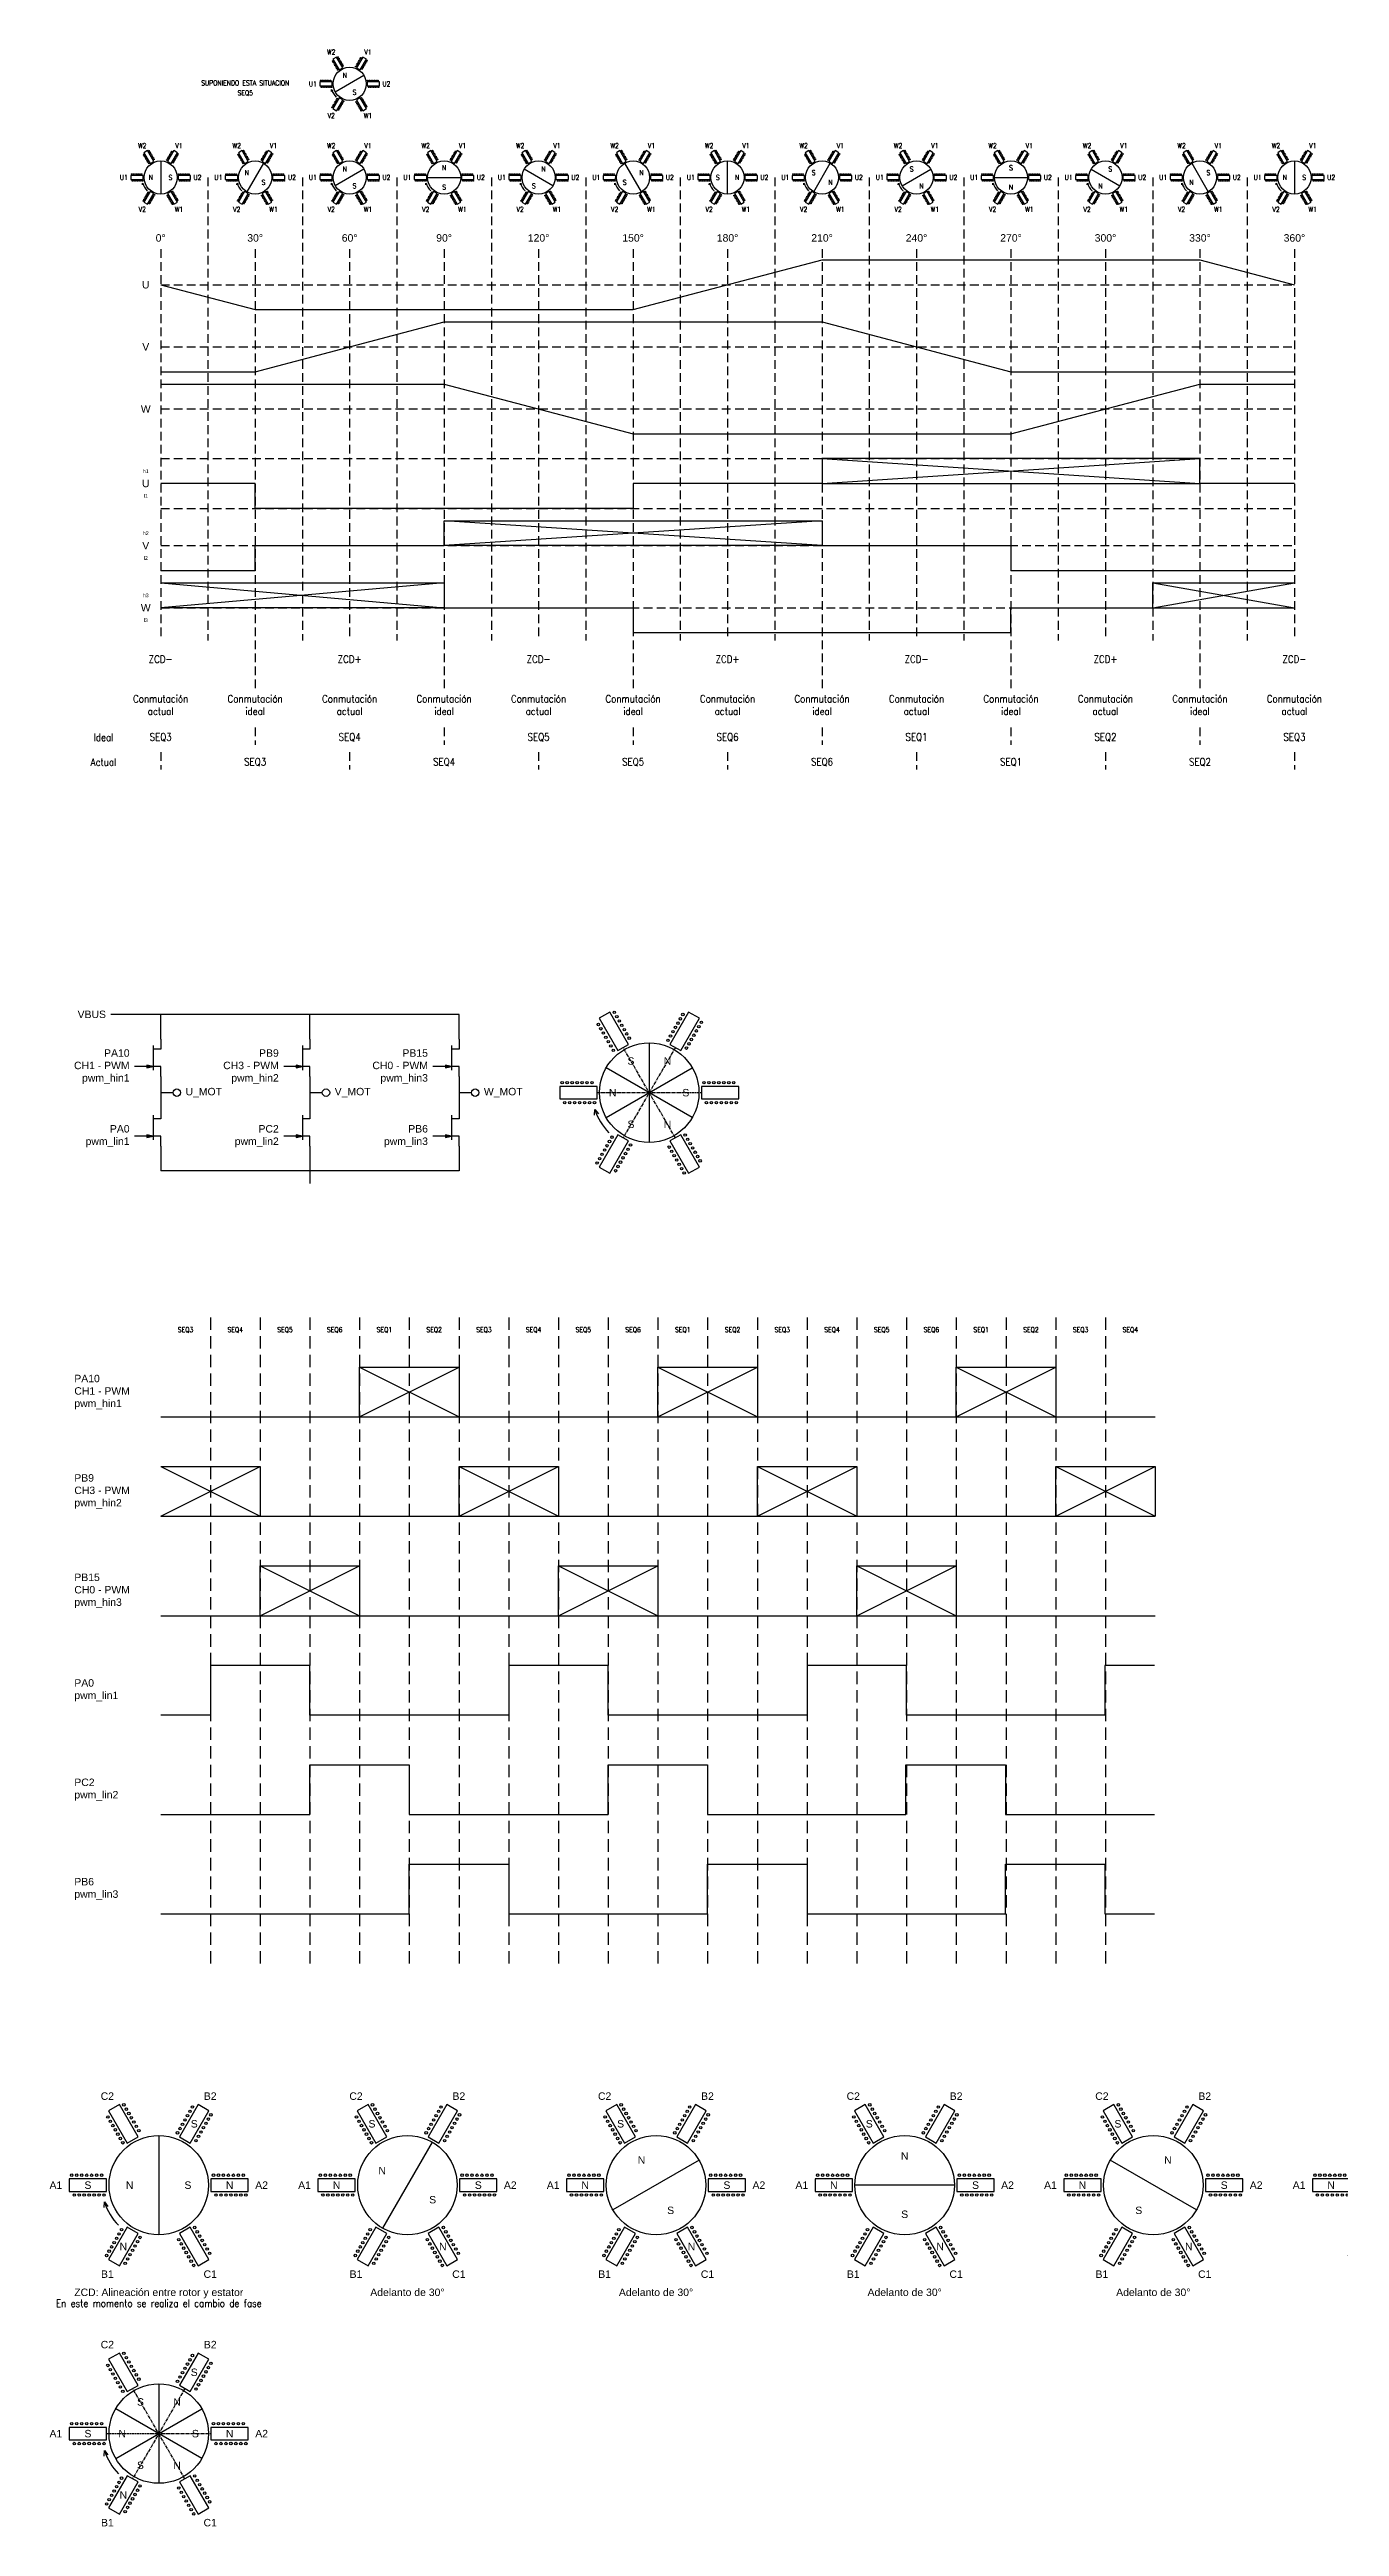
# Model space of a CAD drawing. Header units: millimetres. Extents: x -707 to 1373, y -97 to 993.
# Drawn here: x 5 to 524, y -97 to 900 of the extents above; entities that cross this region are included whole.
import ezdxf
from ezdxf.enums import TextEntityAlignment as Align

# ---------------------------------------------------------------- set-up
doc = ezdxf.new("R2010")
doc.units = ezdxf.units.MM
doc.header["$MEASUREMENT"] = 0
doc.linetypes.add('CENTER', pattern=[2, 1.25, -0.25, 0.25, -0.25])
doc.linetypes.add('DASHED', pattern=[0.75, 0.5, -0.25])
doc.styles.add('RomanS', font='romans.shx', dxfattribs={"width": 0.85})
doc.styles.get("Standard").update_dxf_attribs({"font": 'arial.ttf'})

# ---------------------------------------------------------------- blocks, each defined once
blk = doc.blocks.new('*U1')
blk.add_lwpolyline([(1.58, -7.75), (5.92, -5.25), (-1.58, 7.75), (-5.92, 5.25)], close=True)
for centre in [(-6.21, 2.76), (-5.21, 1.03), (0.21, 7.63), (1.21, 5.9), (2.21, 4.17), (3.21, 2.43), (4.21, 0.7), (-4.21, -0.7), (-3.21, -2.43), (-2.21, -4.17), (-1.21, -5.9), (-0.21, -7.63), (5.21, -1.03), (6.21, -2.76)]:
    blk.add_circle(centre, 0.5)
blk = doc.blocks.new('*U2')
at = {"color": 0, "linetype": 'ByBlock', "lineweight": -2, "transparency": 16777216}
blk.add_blockref('*U1', (5.75, 44.68), dxfattribs=at)
for p, rotation in [((34.25, 44.68), 300.0000000000001), ((-8.5, 20), 59.99999999999999), ((48.5, 20), 240), ((5.75, -4.68), 120), ((34.25, -4.68), 180)]:
    blk.add_blockref('*U1', p, dxfattribs=dict(at, rotation=rotation))
blk = doc.blocks.new('*U3')
blk.add_lwpolyline([(1.58, -7.75), (5.92, -5.25), (-1.58, 7.75), (-5.92, 5.25)], close=True)
for centre in [(-6.21, 2.76), (-5.21, 1.03), (0.21, 7.63), (1.21, 5.9), (2.21, 4.17), (3.21, 2.43), (4.21, 0.7), (-4.21, -0.7), (-3.21, -2.43), (-2.21, -4.17), (-1.21, -5.9), (-0.21, -7.63), (5.21, -1.03), (6.21, -2.76)]:
    blk.add_circle(centre, 0.5)
blk = doc.blocks.new('*U4')
at = {"color": 0, "linetype": 'ByBlock', "lineweight": -2, "transparency": 16777216}
blk.add_blockref('*U3', (5.75, 44.68), dxfattribs=at)
for p, rotation in [((34.25, 44.68), 300.0000000000001), ((-8.5, 20), 59.99999999999999), ((48.5, 20), 240), ((5.75, -4.68), 120), ((34.25, -4.68), 180)]:
    blk.add_blockref('*U3', p, dxfattribs=dict(at, rotation=rotation))
blk = doc.blocks.new('*U9')
blk.add_lwpolyline([(0, 0), (38.64, 10.35)])
blk = doc.blocks.new('*U10')
at = {"color": 0, "linetype": 'ByBlock', "lineweight": -2, "transparency": 16777216}
for p, rotation in [((34.14, 5.86), 120), ((25.18, 39.32), 240)]:
    blk.add_blockref('*U9', p, dxfattribs=dict(at, rotation=rotation))
blk.add_blockref('*U9', (0.68, 14.82), dxfattribs=at)
blk = doc.blocks.new('*U5')
blk.add_lwpolyline([(1.58, -7.75), (5.92, -5.25), (-1.58, 7.75), (-5.92, 5.25)], close=True)
for centre in [(-6.21, 2.76), (-5.21, 1.03), (0.21, 7.63), (1.21, 5.9), (2.21, 4.17), (3.21, 2.43), (4.21, 0.7), (-4.21, -0.7), (-3.21, -2.43), (-2.21, -4.17), (-1.21, -5.9), (-0.21, -7.63), (5.21, -1.03), (6.21, -2.76)]:
    blk.add_circle(centre, 0.5)
blk = doc.blocks.new('*U6')
at = {"color": 0, "linetype": 'ByBlock', "lineweight": -2, "transparency": 16777216}
blk.add_blockref('*U5', (5.75, 44.68), dxfattribs=at)
for p, rotation in [((34.25, 44.68), 300.0000000000001), ((-8.5, 20), 59.99999999999999), ((48.5, 20), 240), ((5.75, -4.68), 120), ((34.25, -4.68), 180)]:
    blk.add_blockref('*U5', p, dxfattribs=dict(at, rotation=rotation))
blk = doc.blocks.new('*U7')
at = {"color": 1, "linetype": 'CENTER'}
blk.add_lwpolyline([(21, 0), (0, 36.37)], dxfattribs=at)
blk = doc.blocks.new('*U8')
at = {"color": 0, "linetype": 'ByBlock', "lineweight": -2, "transparency": 16777216}
for p, rotation in [((70.24, 40.82), 120), ((38.74, 59.01), 240.0000000000001)]:
    blk.add_blockref('*U7', p, dxfattribs=dict(at, rotation=rotation))
blk.add_blockref('*U7', (38.74, 22.64), dxfattribs=at)
blk = doc.blocks.new('MOS')
h = blk.add_hatch(color=256)
h.dxf.hatch_style = 1
h.paths.add_polyline_path([(2.5, 0.5), (2.5, -0.5), (5, 0)])
for points in [[(8, 11), (8, 7), (5, 7)], [(5, 0), (0, 0)], [(2.5, 0.5), (2.5, -0.5), (5, 0), (2.5, 0.5)], [(5, 8.5), (5, -1.5)], [(8, -4), (8, 0), (5, 0)]]:
    blk.add_lwpolyline(points)
blk = doc.blocks.new('*U12')
blk.add_lwpolyline([(0, 0), (38.64, 10.35)])
blk = doc.blocks.new('*U13')
at = {"color": 0, "linetype": 'ByBlock', "lineweight": -2, "transparency": 16777216}
for p, rotation in [((34.14, 5.86), 120), ((25.18, 39.32), 240)]:
    blk.add_blockref('*U12', p, dxfattribs=dict(at, rotation=rotation))
blk.add_blockref('*U12', (0.68, 14.82), dxfattribs=at)
blk = doc.blocks.new('*U14')
blk.add_lwpolyline([(1.58, -7.75), (5.92, -5.25), (-1.58, 7.75), (-5.92, 5.25)], close=True)
for centre in [(-6.21, 2.76), (-5.21, 1.03), (0.21, 7.63), (1.21, 5.9), (2.21, 4.17), (3.21, 2.43), (4.21, 0.7), (-4.21, -0.7), (-3.21, -2.43), (-2.21, -4.17), (-1.21, -5.9), (-0.21, -7.63), (5.21, -1.03), (6.21, -2.76)]:
    blk.add_circle(centre, 0.5)
blk = doc.blocks.new('*U15')
at = {"color": 0, "linetype": 'ByBlock', "lineweight": -2, "transparency": 16777216}
blk.add_blockref('*U14', (5.75, 44.68), dxfattribs=at)
for p, rotation in [((34.25, 44.68), 300.0000000000001), ((-8.5, 20), 59.99999999999999), ((48.5, 20), 240), ((5.75, -4.68), 120), ((34.25, -4.68), 180)]:
    blk.add_blockref('*U14', p, dxfattribs=dict(at, rotation=rotation))
blk = doc.blocks.new('*U16')
at = {"color": 1, "linetype": 'CENTER'}
blk.add_lwpolyline([(21, 0), (0, 36.37)], dxfattribs=at)
blk = doc.blocks.new('*U17')
at = {"color": 0, "linetype": 'ByBlock', "lineweight": -2, "transparency": 16777216}
for p, rotation in [((70.24, 40.82), 120), ((38.74, 59.01), 240.0000000000001)]:
    blk.add_blockref('*U16', p, dxfattribs=dict(at, rotation=rotation))
blk.add_blockref('*U16', (38.74, 22.64), dxfattribs=at)
blk = doc.blocks.new('*U18')
blk.add_lwpolyline([(1.58, -7.75), (5.92, -5.25), (-1.58, 7.75), (-5.92, 5.25)], close=True)
for centre in [(-6.21, 2.76), (-5.21, 1.03), (0.21, 7.63), (1.21, 5.9), (2.21, 4.17), (3.21, 2.43), (4.21, 0.7), (-4.21, -0.7), (-3.21, -2.43), (-2.21, -4.17), (-1.21, -5.9), (-0.21, -7.63), (5.21, -1.03), (6.21, -2.76)]:
    blk.add_circle(centre, 0.5)
blk = doc.blocks.new('*U19')
at = {"color": 0, "linetype": 'ByBlock', "lineweight": -2, "transparency": 16777216}
blk.add_blockref('*U18', (5.75, 44.68), dxfattribs=at)
for p, rotation in [((34.25, 44.68), 300.0000000000001), ((-8.5, 20), 59.99999999999999), ((48.5, 20), 240), ((5.75, -4.68), 120), ((34.25, -4.68), 180)]:
    blk.add_blockref('*U18', p, dxfattribs=dict(at, rotation=rotation))
blk = doc.blocks.new('*U20')
blk.add_lwpolyline([(1.58, -7.75), (5.92, -5.25), (-1.58, 7.75), (-5.92, 5.25)], close=True)
for centre in [(-6.21, 2.76), (-5.21, 1.03), (0.21, 7.63), (1.21, 5.9), (2.21, 4.17), (3.21, 2.43), (4.21, 0.7), (-4.21, -0.7), (-3.21, -2.43), (-2.21, -4.17), (-1.21, -5.9), (-0.21, -7.63), (5.21, -1.03), (6.21, -2.76)]:
    blk.add_circle(centre, 0.5)
blk = doc.blocks.new('*U21')
at = {"color": 0, "linetype": 'ByBlock', "lineweight": -2, "transparency": 16777216}
blk.add_blockref('*U20', (5.75, 44.68), dxfattribs=at)
for p, rotation in [((34.25, 44.68), 300.0000000000001), ((-8.5, 20), 59.99999999999999), ((48.5, 20), 240), ((5.75, -4.68), 120), ((34.25, -4.68), 180)]:
    blk.add_blockref('*U20', p, dxfattribs=dict(at, rotation=rotation))
blk = doc.blocks.new('*U22')
blk.add_lwpolyline([(1.58, -7.75), (5.92, -5.25), (-1.58, 7.75), (-5.92, 5.25)], close=True)
for centre in [(-6.21, 2.76), (-5.21, 1.03), (0.21, 7.63), (1.21, 5.9), (2.21, 4.17), (3.21, 2.43), (4.21, 0.7), (-4.21, -0.7), (-3.21, -2.43), (-2.21, -4.17), (-1.21, -5.9), (-0.21, -7.63), (5.21, -1.03), (6.21, -2.76)]:
    blk.add_circle(centre, 0.5)
blk = doc.blocks.new('*U23')
at = {"color": 0, "linetype": 'ByBlock', "lineweight": -2, "transparency": 16777216}
blk.add_blockref('*U22', (5.75, 44.68), dxfattribs=at)
for p, rotation in [((34.25, 44.68), 300.0000000000001), ((-8.5, 20), 59.99999999999999), ((48.5, 20), 240), ((5.75, -4.68), 120), ((34.25, -4.68), 180)]:
    blk.add_blockref('*U22', p, dxfattribs=dict(at, rotation=rotation))
blk = doc.blocks.new('*U24')
blk.add_lwpolyline([(1.58, -7.75), (5.92, -5.25), (-1.58, 7.75), (-5.92, 5.25)], close=True)
for centre in [(-6.21, 2.76), (-5.21, 1.03), (0.21, 7.63), (1.21, 5.9), (2.21, 4.17), (3.21, 2.43), (4.21, 0.7), (-4.21, -0.7), (-3.21, -2.43), (-2.21, -4.17), (-1.21, -5.9), (-0.21, -7.63), (5.21, -1.03), (6.21, -2.76)]:
    blk.add_circle(centre, 0.5)
blk = doc.blocks.new('*U25')
at = {"color": 0, "linetype": 'ByBlock', "lineweight": -2, "transparency": 16777216}
blk.add_blockref('*U24', (5.75, 44.68), dxfattribs=at)
for p, rotation in [((34.25, 44.68), 300.0000000000001), ((-8.5, 20), 59.99999999999999), ((48.5, 20), 240), ((5.75, -4.68), 120), ((34.25, -4.68), 180)]:
    blk.add_blockref('*U24', p, dxfattribs=dict(at, rotation=rotation))
blk = doc.blocks.new('*U30')
at = {"color": 2}
blk.add_lwpolyline([(0.53, -2.58), (1.97, -1.75), (-0.53, 2.58), (-1.97, 1.75)], close=True, dxfattribs=at)
at = {"color": 1}
for centre in [(-2.07, 0.92), (-1.74, 0.34), (0.07, 2.54), (0.4, 1.97), (0.74, 1.39), (1.07, 0.81), (1.4, 0.23), (-1.4, -0.23), (-1.07, -0.81), (-0.74, -1.39), (-0.4, -1.97), (-0.07, -2.54), (1.74, -0.34), (2.07, -0.92)]:
    blk.add_circle(centre, 0.167, dxfattribs=at)
blk = doc.blocks.new('*U31')
at = {"color": 0, "linetype": 'ByBlock', "lineweight": -2, "transparency": 16777216}
blk.add_blockref('*U30', (1.92, 14.89), dxfattribs=at)
for p, rotation in [((11.42, 14.89), 300.0000000000001), ((-2.83, 6.67), 59.99999999999999), ((1.92, -1.56), 120), ((11.42, -1.56), 180), ((16.17, 6.67), 240)]:
    blk.add_blockref('*U30', p, dxfattribs=dict(at, rotation=rotation))
blk = doc.blocks.new('*U58')
at = {"color": 2}
blk.add_lwpolyline([(0.53, -2.58), (1.97, -1.75), (-0.53, 2.58), (-1.97, 1.75)], close=True, dxfattribs=at)
at = {"color": 1}
for centre in [(-2.07, 0.92), (-1.74, 0.34), (0.07, 2.54), (0.4, 1.97), (0.74, 1.39), (1.07, 0.81), (1.4, 0.23), (-1.4, -0.23), (-1.07, -0.81), (-0.74, -1.39), (-0.4, -1.97), (-0.07, -2.54), (1.74, -0.34), (2.07, -0.92)]:
    blk.add_circle(centre, 0.167, dxfattribs=at)
blk = doc.blocks.new('*U59')
at = {"color": 0, "linetype": 'ByBlock', "lineweight": -2, "transparency": 16777216}
blk.add_blockref('*U58', (1.92, 14.89), dxfattribs=at)
for p, rotation in [((11.42, 14.89), 300.0000000000001), ((-2.83, 6.67), 59.99999999999999), ((1.92, -1.56), 120), ((11.42, -1.56), 180), ((16.17, 6.67), 240)]:
    blk.add_blockref('*U58', p, dxfattribs=dict(at, rotation=rotation))
blk = doc.blocks.new('*U60')
at = {"color": 2}
blk.add_lwpolyline([(0.53, -2.58), (1.97, -1.75), (-0.53, 2.58), (-1.97, 1.75)], close=True, dxfattribs=at)
at = {"color": 1}
for centre in [(-2.07, 0.92), (-1.74, 0.34), (0.07, 2.54), (0.4, 1.97), (0.74, 1.39), (1.07, 0.81), (1.4, 0.23), (-1.4, -0.23), (-1.07, -0.81), (-0.74, -1.39), (-0.4, -1.97), (-0.07, -2.54), (1.74, -0.34), (2.07, -0.92)]:
    blk.add_circle(centre, 0.167, dxfattribs=at)
blk = doc.blocks.new('*U61')
at = {"color": 0, "linetype": 'ByBlock', "lineweight": -2, "transparency": 16777216}
blk.add_blockref('*U60', (1.92, 14.89), dxfattribs=at)
for p, rotation in [((11.42, 14.89), 300.0000000000001), ((-2.83, 6.67), 59.99999999999999), ((1.92, -1.56), 120), ((11.42, -1.56), 180), ((16.17, 6.67), 240)]:
    blk.add_blockref('*U60', p, dxfattribs=dict(at, rotation=rotation))
blk = doc.blocks.new('*U62')
at = {"color": 2}
blk.add_lwpolyline([(0.53, -2.58), (1.97, -1.75), (-0.53, 2.58), (-1.97, 1.75)], close=True, dxfattribs=at)
at = {"color": 1}
for centre in [(-2.07, 0.92), (-1.74, 0.34), (0.07, 2.54), (0.4, 1.97), (0.74, 1.39), (1.07, 0.81), (1.4, 0.23), (-1.4, -0.23), (-1.07, -0.81), (-0.74, -1.39), (-0.4, -1.97), (-0.07, -2.54), (1.74, -0.34), (2.07, -0.92)]:
    blk.add_circle(centre, 0.167, dxfattribs=at)
blk = doc.blocks.new('*U63')
at = {"color": 0, "linetype": 'ByBlock', "lineweight": -2, "transparency": 16777216}
blk.add_blockref('*U62', (1.92, 14.89), dxfattribs=at)
for p, rotation in [((11.42, 14.89), 300.0000000000001), ((-2.83, 6.67), 59.99999999999999), ((1.92, -1.56), 120), ((11.42, -1.56), 180), ((16.17, 6.67), 240)]:
    blk.add_blockref('*U62', p, dxfattribs=dict(at, rotation=rotation))
blk = doc.blocks.new('*U64')
at = {"color": 2}
blk.add_lwpolyline([(0.53, -2.58), (1.97, -1.75), (-0.53, 2.58), (-1.97, 1.75)], close=True, dxfattribs=at)
at = {"color": 1}
for centre in [(-2.07, 0.92), (-1.74, 0.34), (0.07, 2.54), (0.4, 1.97), (0.74, 1.39), (1.07, 0.81), (1.4, 0.23), (-1.4, -0.23), (-1.07, -0.81), (-0.74, -1.39), (-0.4, -1.97), (-0.07, -2.54), (1.74, -0.34), (2.07, -0.92)]:
    blk.add_circle(centre, 0.167, dxfattribs=at)
blk = doc.blocks.new('*U65')
at = {"color": 0, "linetype": 'ByBlock', "lineweight": -2, "transparency": 16777216}
blk.add_blockref('*U64', (1.92, 14.89), dxfattribs=at)
for p, rotation in [((11.42, 14.89), 300.0000000000001), ((-2.83, 6.67), 59.99999999999999), ((1.92, -1.56), 120), ((11.42, -1.56), 180), ((16.17, 6.67), 240)]:
    blk.add_blockref('*U64', p, dxfattribs=dict(at, rotation=rotation))
blk = doc.blocks.new('*U66')
at = {"color": 2}
blk.add_lwpolyline([(0.53, -2.58), (1.97, -1.75), (-0.53, 2.58), (-1.97, 1.75)], close=True, dxfattribs=at)
at = {"color": 1}
for centre in [(-2.07, 0.92), (-1.74, 0.34), (0.07, 2.54), (0.4, 1.97), (0.74, 1.39), (1.07, 0.81), (1.4, 0.23), (-1.4, -0.23), (-1.07, -0.81), (-0.74, -1.39), (-0.4, -1.97), (-0.07, -2.54), (1.74, -0.34), (2.07, -0.92)]:
    blk.add_circle(centre, 0.167, dxfattribs=at)
blk = doc.blocks.new('*U67')
at = {"color": 0, "linetype": 'ByBlock', "lineweight": -2, "transparency": 16777216}
blk.add_blockref('*U66', (1.92, 14.89), dxfattribs=at)
for p, rotation in [((11.42, 14.89), 300.0000000000001), ((-2.83, 6.67), 59.99999999999999), ((1.92, -1.56), 120), ((11.42, -1.56), 180), ((16.17, 6.67), 240)]:
    blk.add_blockref('*U66', p, dxfattribs=dict(at, rotation=rotation))
blk = doc.blocks.new('*U68')
at = {"color": 2}
blk.add_lwpolyline([(0.53, -2.58), (1.97, -1.75), (-0.53, 2.58), (-1.97, 1.75)], close=True, dxfattribs=at)
at = {"color": 1}
for centre in [(-2.07, 0.92), (-1.74, 0.34), (0.07, 2.54), (0.4, 1.97), (0.74, 1.39), (1.07, 0.81), (1.4, 0.23), (-1.4, -0.23), (-1.07, -0.81), (-0.74, -1.39), (-0.4, -1.97), (-0.07, -2.54), (1.74, -0.34), (2.07, -0.92)]:
    blk.add_circle(centre, 0.167, dxfattribs=at)
blk = doc.blocks.new('*U69')
at = {"color": 0, "linetype": 'ByBlock', "lineweight": -2, "transparency": 16777216}
blk.add_blockref('*U68', (1.92, 14.89), dxfattribs=at)
for p, rotation in [((11.42, 14.89), 300.0000000000001), ((-2.83, 6.67), 59.99999999999999), ((1.92, -1.56), 120), ((11.42, -1.56), 180), ((16.17, 6.67), 240)]:
    blk.add_blockref('*U68', p, dxfattribs=dict(at, rotation=rotation))
blk = doc.blocks.new('*U70')
at = {"color": 2}
blk.add_lwpolyline([(0.53, -2.58), (1.97, -1.75), (-0.53, 2.58), (-1.97, 1.75)], close=True, dxfattribs=at)
at = {"color": 1}
for centre in [(-2.07, 0.92), (-1.74, 0.34), (0.07, 2.54), (0.4, 1.97), (0.74, 1.39), (1.07, 0.81), (1.4, 0.23), (-1.4, -0.23), (-1.07, -0.81), (-0.74, -1.39), (-0.4, -1.97), (-0.07, -2.54), (1.74, -0.34), (2.07, -0.92)]:
    blk.add_circle(centre, 0.167, dxfattribs=at)
blk = doc.blocks.new('*U71')
at = {"color": 0, "linetype": 'ByBlock', "lineweight": -2, "transparency": 16777216}
blk.add_blockref('*U70', (1.92, 14.89), dxfattribs=at)
for p, rotation in [((11.42, 14.89), 300.0000000000001), ((-2.83, 6.67), 59.99999999999999), ((1.92, -1.56), 120), ((11.42, -1.56), 180), ((16.17, 6.67), 240)]:
    blk.add_blockref('*U70', p, dxfattribs=dict(at, rotation=rotation))
blk = doc.blocks.new('*U72')
at = {"color": 2}
blk.add_lwpolyline([(0.53, -2.58), (1.97, -1.75), (-0.53, 2.58), (-1.97, 1.75)], close=True, dxfattribs=at)
at = {"color": 1}
for centre in [(-2.07, 0.92), (-1.74, 0.34), (0.07, 2.54), (0.4, 1.97), (0.74, 1.39), (1.07, 0.81), (1.4, 0.23), (-1.4, -0.23), (-1.07, -0.81), (-0.74, -1.39), (-0.4, -1.97), (-0.07, -2.54), (1.74, -0.34), (2.07, -0.92)]:
    blk.add_circle(centre, 0.167, dxfattribs=at)
blk = doc.blocks.new('*U73')
at = {"color": 0, "linetype": 'ByBlock', "lineweight": -2, "transparency": 16777216}
blk.add_blockref('*U72', (1.92, 14.89), dxfattribs=at)
for p, rotation in [((11.42, 14.89), 300.0000000000001), ((-2.83, 6.67), 59.99999999999999), ((1.92, -1.56), 120), ((11.42, -1.56), 180), ((16.17, 6.67), 240)]:
    blk.add_blockref('*U72', p, dxfattribs=dict(at, rotation=rotation))
blk = doc.blocks.new('*U74')
at = {"color": 2}
blk.add_lwpolyline([(0.53, -2.58), (1.97, -1.75), (-0.53, 2.58), (-1.97, 1.75)], close=True, dxfattribs=at)
at = {"color": 1}
for centre in [(-2.07, 0.92), (-1.74, 0.34), (0.07, 2.54), (0.4, 1.97), (0.74, 1.39), (1.07, 0.81), (1.4, 0.23), (-1.4, -0.23), (-1.07, -0.81), (-0.74, -1.39), (-0.4, -1.97), (-0.07, -2.54), (1.74, -0.34), (2.07, -0.92)]:
    blk.add_circle(centre, 0.167, dxfattribs=at)
blk = doc.blocks.new('*U75')
at = {"color": 0, "linetype": 'ByBlock', "lineweight": -2, "transparency": 16777216}
blk.add_blockref('*U74', (1.92, 14.89), dxfattribs=at)
for p, rotation in [((11.42, 14.89), 300.0000000000001), ((-2.83, 6.67), 59.99999999999999), ((1.92, -1.56), 120), ((11.42, -1.56), 180), ((16.17, 6.67), 240)]:
    blk.add_blockref('*U74', p, dxfattribs=dict(at, rotation=rotation))
blk = doc.blocks.new('*U76')
at = {"color": 2}
blk.add_lwpolyline([(0.53, -2.58), (1.97, -1.75), (-0.53, 2.58), (-1.97, 1.75)], close=True, dxfattribs=at)
at = {"color": 1}
for centre in [(-2.07, 0.92), (-1.74, 0.34), (0.07, 2.54), (0.4, 1.97), (0.74, 1.39), (1.07, 0.81), (1.4, 0.23), (-1.4, -0.23), (-1.07, -0.81), (-0.74, -1.39), (-0.4, -1.97), (-0.07, -2.54), (1.74, -0.34), (2.07, -0.92)]:
    blk.add_circle(centre, 0.167, dxfattribs=at)
blk = doc.blocks.new('*U77')
at = {"color": 0, "linetype": 'ByBlock', "lineweight": -2, "transparency": 16777216}
blk.add_blockref('*U76', (1.92, 14.89), dxfattribs=at)
for p, rotation in [((11.42, 14.89), 300.0000000000001), ((-2.83, 6.67), 59.99999999999999), ((1.92, -1.56), 120), ((11.42, -1.56), 180), ((16.17, 6.67), 240)]:
    blk.add_blockref('*U76', p, dxfattribs=dict(at, rotation=rotation))
blk = doc.blocks.new('*U78')
at = {"color": 2}
blk.add_lwpolyline([(0.53, -2.58), (1.97, -1.75), (-0.53, 2.58), (-1.97, 1.75)], close=True, dxfattribs=at)
at = {"color": 1}
for centre in [(-2.07, 0.92), (-1.74, 0.34), (0.07, 2.54), (0.4, 1.97), (0.74, 1.39), (1.07, 0.81), (1.4, 0.23), (-1.4, -0.23), (-1.07, -0.81), (-0.74, -1.39), (-0.4, -1.97), (-0.07, -2.54), (1.74, -0.34), (2.07, -0.92)]:
    blk.add_circle(centre, 0.167, dxfattribs=at)
blk = doc.blocks.new('*U79')
at = {"color": 0, "linetype": 'ByBlock', "lineweight": -2, "transparency": 16777216}
blk.add_blockref('*U78', (1.92, 14.89), dxfattribs=at)
for p, rotation in [((11.42, 14.89), 300.0000000000001), ((-2.83, 6.67), 59.99999999999999), ((1.92, -1.56), 120), ((11.42, -1.56), 180), ((16.17, 6.67), 240)]:
    blk.add_blockref('*U78', p, dxfattribs=dict(at, rotation=rotation))
blk = doc.blocks.new('*U80')
at = {"color": 2}
blk.add_lwpolyline([(0.53, -2.58), (1.97, -1.75), (-0.53, 2.58), (-1.97, 1.75)], close=True, dxfattribs=at)
at = {"color": 1}
for centre in [(-2.07, 0.92), (-1.74, 0.34), (0.07, 2.54), (0.4, 1.97), (0.74, 1.39), (1.07, 0.81), (1.4, 0.23), (-1.4, -0.23), (-1.07, -0.81), (-0.74, -1.39), (-0.4, -1.97), (-0.07, -2.54), (1.74, -0.34), (2.07, -0.92)]:
    blk.add_circle(centre, 0.167, dxfattribs=at)
blk = doc.blocks.new('*U81')
at = {"color": 0, "linetype": 'ByBlock', "lineweight": -2, "transparency": 16777216}
blk.add_blockref('*U80', (1.92, 14.89), dxfattribs=at)
for p, rotation in [((11.42, 14.89), 300.0000000000001), ((-2.83, 6.67), 59.99999999999999), ((1.92, -1.56), 120), ((11.42, -1.56), 180), ((16.17, 6.67), 240)]:
    blk.add_blockref('*U80', p, dxfattribs=dict(at, rotation=rotation))
blk = doc.blocks.new('*U82')
at = {"color": 2}
blk.add_lwpolyline([(0.53, -2.58), (1.97, -1.75), (-0.53, 2.58), (-1.97, 1.75)], close=True, dxfattribs=at)
at = {"color": 1}
for centre in [(-2.07, 0.92), (-1.74, 0.34), (0.07, 2.54), (0.4, 1.97), (0.74, 1.39), (1.07, 0.81), (1.4, 0.23), (-1.4, -0.23), (-1.07, -0.81), (-0.74, -1.39), (-0.4, -1.97), (-0.07, -2.54), (1.74, -0.34), (2.07, -0.92)]:
    blk.add_circle(centre, 0.167, dxfattribs=at)
blk = doc.blocks.new('*U83')
at = {"color": 0, "linetype": 'ByBlock', "lineweight": -2, "transparency": 16777216}
blk.add_blockref('*U82', (1.92, 14.89), dxfattribs=at)
for p, rotation in [((11.42, 14.89), 300.0000000000001), ((-2.83, 6.67), 59.99999999999999), ((1.92, -1.56), 120), ((11.42, -1.56), 180), ((16.17, 6.67), 240)]:
    blk.add_blockref('*U82', p, dxfattribs=dict(at, rotation=rotation))

msp = doc.modelspace()

# ---------------------------------------------------------------- linework, layer by layer
for points in [[(131.77, 889.83), (120.23, 883.17)], [(118.66, 883.48), (118.71, 884.25), (119.19, 883.64)], [(50, 855.49), (50, 842.16)], [(91.33, 854.6), (84.67, 843.05)], [(131.77, 852.16), (120.23, 845.49)], [(157.33, 848.82), (170.67, 848.82)], [(207.77, 845.49), (196.23, 852.16)], [(243.33, 843.05), (236.67, 854.6)], [(278, 842.16), (278, 855.49)], [(312.67, 843.05), (319.33, 854.6)], [(348.23, 845.49), (359.77, 852.16)], [(385.33, 848.82), (398.67, 848.82)], [(424.23, 852.16), (435.77, 845.49)], [(464.67, 854.6), (471.33, 843.05)], [(506, 855.49), (506, 842.16)], [(42.66, 845.8), (42.71, 846.58), (43.19, 845.97)], [(80.66, 845.8), (80.71, 846.58), (81.19, 845.97)], [(118.66, 845.8), (118.71, 846.58), (119.19, 845.97)], [(156.66, 845.8), (156.71, 846.58), (157.19, 845.97)], [(194.66, 845.8), (194.71, 846.58), (195.19, 845.97)], [(232.66, 845.8), (232.71, 846.58), (233.19, 845.97)], [(270.66, 845.8), (270.71, 846.58), (271.19, 845.97)], [(308.66, 845.8), (308.71, 846.58), (309.19, 845.97)], [(346.66, 845.8), (346.71, 846.58), (347.19, 845.97)], [(384.66, 845.8), (384.71, 846.58), (385.19, 845.97)], [(422.66, 845.8), (422.71, 846.58), (423.19, 845.97)], [(460.66, 845.8), (460.71, 846.58), (461.19, 845.97)], [(498.66, 845.8), (498.71, 846.58), (499.19, 845.97)], [(170, 512), (30, 512)], [(50, 502), (50, 512)], [(110, 502), (110, 512)], [(170, 502), (170, 512)], [(42, 491), (39.5, 491)], [(102, 491), (99.5, 491)], [(162, 491), (159.5, 491)], [(50, 487), (50, 474)], [(50, 480.5), (55, 480.5)], [(110, 487), (110, 474)], [(110, 480.5), (115, 480.5)], [(170, 487), (170, 474)], [(170, 480.5), (175, 480.5)], [(224.49, 471.44), (224.63, 473.76), (226.06, 471.92)], [(42, 463), (39.5, 463)], [(50, 459), (50, 449)], [(102, 463), (99.5, 463)], [(110, 459), (110, 449)], [(162, 463), (159.5, 463)], [(170, 459), (170, 449)], [(170, 449), (50, 449)], [(110, 449), (110, 444)], [(50, 350), (130, 350), (130, 370), (170, 370), (170, 350), (250, 350), (250, 370), (290, 370), (290, 350), (370, 350), (370, 370), (410, 370), (410, 350), (450, 350), (450, 350), (450, 350)], [(130, 350), (170, 370)], [(130, 370), (170, 350)], [(250, 350), (290, 370)], [(250, 370), (290, 350)], [(370, 350), (410, 370)], [(370, 370), (410, 350)], [(130, 350), (170, 350)], [(250, 350), (290, 350)], [(370, 350), (410, 350)], [(50, 330), (90, 330), (90, 310), (170, 310), (170, 330), (210, 330), (210, 310), (290, 310), (290, 330), (330, 330), (330, 310), (410, 310), (410, 330), (450, 330), (450, 310)], [(50, 310), (90, 330)], [(50, 330), (90, 310)], [(170, 310), (210, 330)], [(170, 330), (210, 310)], [(290, 310), (330, 330)], [(290, 330), (330, 310)], [(410, 310), (450, 330)], [(410, 330), (450, 310)], [(50, 310), (90, 310)], [(170, 310), (210, 310)], [(290, 310), (330, 310)], [(410, 310), (450, 310)], [(50, 270), (90, 270), (90, 290), (130, 290), (130, 270), (210, 270), (210, 290), (250, 290), (250, 270), (330, 270), (330, 290), (370, 290), (370, 270), (450, 270)], [(90, 270), (130, 290)], [(90, 290), (130, 270)], [(210, 270), (250, 290)], [(210, 290), (250, 270)], [(330, 270), (370, 290)], [(330, 290), (370, 270)], [(90, 270), (130, 270)], [(210, 270), (250, 270)], [(330, 270), (370, 270)], [(449.73, 250), (429.73, 250), (429.73, 230), (350, 230), (350, 250), (310, 250), (310, 230), (230, 230), (230, 250), (190, 250), (190, 230), (110, 230), (110, 250), (70, 250), (70, 230), (50, 230)], [(50, 190), (50, 190), (50, 190), (110, 190), (110, 210), (150, 210), (150, 190), (230, 190), (230, 210), (270, 210), (270, 190), (349.73, 190), (349.73, 210), (389.73, 210), (389.73, 190), (449.73, 190)], [(50, 150), (50, 150), (50, 150), (150, 150), (150, 170), (190, 170), (190, 150), (270, 150), (270, 170), (310, 170), (310, 150), (389.73, 150), (389.73, 170), (429.73, 170), (429.73, 150), (449.73, 150)], [(49.24, 60.82), (49.24, 20.82)], [(159.24, 58.14), (139.24, 23.5)], [(266.56, 50.82), (231.92, 30.82)], [(466.56, 30.82), (431.92, 50.82)], [(369.24, 40.82), (329.24, 40.82)], [(27.23, 31.76), (27.37, 34.09), (28.81, 32.25)], [(27.23, -68.24), (27.37, -65.91), (28.81, -67.75)]]:
    msp.add_lwpolyline(points)
at = {"color": 2, "linetype": 'DASHED', "ltscale": 7}
for points in [[(69, 848.82), (69, 662.5)], [(107, 848.82), (107, 662.5)], [(145, 848.82), (145, 662.5)], [(183, 848.82), (183, 662.5)], [(221, 848.82), (221, 662.5)], [(259, 848.82), (259, 662.5)], [(297, 848.82), (297, 662.5)], [(335, 848.82), (335, 662.5)], [(373, 848.82), (373, 662.5)], [(411, 848.82), (411, 662.5)], [(449, 848.82), (449, 662.5)], [(487, 848.82), (487, 662.5)]]:
    msp.add_lwpolyline(points, dxfattribs=at)
at = {"color": 1, "linetype": 'DASHED', "ltscale": 7}
for points in [[(50, 820), (50, 662.5)], [(88, 820), (88, 642.5)], [(126, 820), (126, 662.5)], [(164, 820), (164, 642.5)], [(202, 820), (202, 662.5)], [(240, 820), (240, 642.5)], [(278, 820), (278, 662.5)], [(316, 820), (316, 642.5)], [(354, 820), (354, 662.5)], [(392, 820), (392, 642.5)], [(430, 820), (430, 662.5)], [(468, 820), (468, 642.5)], [(506, 820), (506, 662.5)], [(50, 805.66), (506, 805.66)], [(50, 780.66), (506, 780.66)], [(50, 755.66), (506, 755.66)], [(50, 735.66), (506, 735.66)], [(50, 715.66), (506, 715.66)], [(50, 700.66), (506, 700.66)], [(50, 675.66), (506, 675.66)], [(88, 627.5), (88, 620.5)], [(164, 627.5), (164, 620.5)], [(240, 627.5), (240, 620.5)], [(316, 627.5), (316, 620.5)], [(392, 627.5), (392, 620.5)], [(468, 627.5), (468, 620.5)], [(50, 617.5), (50, 610.5)], [(126, 617.5), (126, 610.5)], [(202, 617.5), (202, 610.5)], [(278, 617.5), (278, 610.5)], [(354, 617.5), (354, 610.5)], [(430, 617.5), (430, 610.5)], [(506, 617.5), (506, 610.5)]]:
    msp.add_lwpolyline(points, dxfattribs=at)
at = {"color": 5}
for points in [[(50, 805.66), (88, 795.66), (240, 795.66), (316, 815.66), (468, 815.66), (506, 805.66)], [(50, 770.66), (88, 770.66), (164, 790.66), (316, 790.66), (392, 770.66), (506, 770.66)], [(50, 765.66), (164, 765.66), (240, 745.66), (392, 745.66), (468, 765.66), (506, 765.66)], [(506, 725.66), (468, 725.66), (468, 735.66), (316, 735.66), (316, 725.66), (240, 725.66), (240, 715.66), (88, 715.66), (88, 725.66), (50, 725.66)], [(316, 735.66), (468, 725.66)], [(316, 725.66), (468, 735.66)], [(316, 725.66), (468, 725.66)], [(50, 690.66), (88, 690.66), (88, 700.66), (164, 700.66), (164, 710.66), (316, 710.66), (316, 700.66), (392, 700.66), (392, 690.66), (506, 690.66)], [(316, 710.66), (164, 700.66)], [(316, 700.66), (164, 710.66)], [(316, 700.66), (164, 700.66)], [(50, 685.66), (164, 685.66), (164, 675.66), (240, 675.66), (240, 665.66), (392, 665.66), (392, 675.66), (449, 675.66), (449, 685.66), (506, 685.66)], [(50, 685.66), (164, 675.66)], [(164, 685.66), (50, 675.66)], [(449, 685.66), (506, 675.66)], [(449, 675.66), (506, 685.66)], [(164, 675.66), (50, 675.66)], [(449, 675.66), (506, 675.66)]]:
    msp.add_lwpolyline(points, dxfattribs=at)
at = {"color": 1, "linetype": 'DASHED', "ltscale": 10}
for points in [[(70, 390), (70, 130)], [(110, 390), (110, 130)], [(150, 390), (150, 130)], [(190, 390), (190, 130)], [(230, 390), (230, 130)], [(270, 390), (270, 130)], [(310, 390), (310, 130)], [(350, 390), (350, 130)], [(390, 390), (390, 130)], [(430, 390), (430, 130)]]:
    msp.add_lwpolyline(points, dxfattribs=at)
at = {"color": 2, "linetype": 'DASHED', "ltscale": 10}
for points in [[(90, 390), (90, 130)], [(130, 390), (130, 130)], [(170, 390), (170, 130)], [(210, 390), (210, 130)], [(250, 390), (250, 130)], [(290, 390), (290, 130)], [(330, 390), (330, 130)], [(370, 390), (370, 130)], [(410, 390), (410, 130)]]:
    msp.add_lwpolyline(points, dxfattribs=at)
for centre, radius in [((126, 886.5), 6.67), ((50, 848.82), 6.67), ((88, 848.82), 6.67), ((126, 848.82), 6.67), ((164, 848.82), 6.67), ((202, 848.82), 6.67), ((240, 848.82), 6.67), ((278, 848.82), 6.67), ((316, 848.82), 6.67), ((354, 848.82), 6.67), ((392, 848.82), 6.67), ((430, 848.82), 6.67), ((468, 848.82), 6.67), ((506, 848.82), 6.67), ((246.5, 480.5), 20), ((56.5, 480.5), 1.5), ((116.5, 480.5), 1.5), ((176.5, 480.5), 1.5), ((49.24, 40.82), 20), ((149.24, 40.82), 20), ((249.24, 40.82), 20), ((349.24, 40.82), 20), ((449.24, 40.82), 20), ((49.24, -59.18), 20)]:
    msp.add_circle(centre, radius)
for centre, radius in [((126, 886.5), 7.63), ((50, 848.82), 7.63), ((88, 848.82), 7.63), ((126, 848.82), 7.63), ((164, 848.82), 7.63), ((202, 848.82), 7.63), ((240, 848.82), 7.63), ((278, 848.82), 7.63), ((316, 848.82), 7.63), ((354, 848.82), 7.63), ((392, 848.82), 7.63), ((430, 848.82), 7.63), ((468, 848.82), 7.63), ((506, 848.82), 7.63), ((246.5, 480.5), 22.88), ((49.24, 40.82), 22.88), ((49.24, -59.18), 22.88)]:
    msp.add_arc(centre, radius, 197.12116, 224.90212)

# ---------------------------------------------------------------- block references
for name, p in [('*U83', (119.33, 879.83)), ('*U31', (43.33, 842.16)), ('*U59', (81.33, 842.16)), ('*U61', (119.33, 842.16)), ('*U63', (157.33, 842.16)), ('*U65', (195.33, 842.16)), ('*U67', (233.33, 842.16)), ('*U69', (271.33, 842.16)), ('*U71', (309.33, 842.16)), ('*U73', (347.33, 842.16)), ('*U75', (385.33, 842.16)), ('*U77', (423.33, 842.16)), ('*U79', (461.33, 842.16)), ('*U81', (499.33, 842.16)), ('*U6', (226.5, 460.5)), ('MOS', (42, 491)), ('MOS', (102, 491)), ('MOS', (162, 491)), ('*U8', (197.26, 439.68)), ('MOS', (42, 463)), ('MOS', (102, 463)), ('MOS', (162, 463)), ('*U2', (29.24, 20.82)), ('*U4', (129.24, 20.82)), ('*U19', (229.24, 20.82)), ('*U21', (329.24, 20.82)), ('*U23', (429.24, 20.82)), ('*U25', (529.24, 20.82)), ('*U15', (29.24, -79.18)), ('*U17', (0, -100))]:
    msp.add_blockref(name, p)
at = {"rotation": 15}
for name, p in [('*U10', (232.36, 456.01)), ('*U13', (35.1, -83.67))]:
    msp.add_blockref(name, p, dxfattribs=at)

# ---------------------------------------------------------------- texts
at = {"color": 1, "style": 'RomanS', "width": 0.85}
for s, p in [('W2', (118.61, 899.31)), ('V1', (133.39, 899.31)), ('U1', (111.21, 886.5)), ('U2', (140.79, 886.5)), ('V2', (118.61, 873.69)), ('W1', (133.39, 873.69)), ('W2', (42.61, 861.63)), ('V1', (57.39, 861.63)), ('W2', (80.61, 861.63)), ('V1', (95.39, 861.63)), ('W2', (118.61, 861.63)), ('V1', (133.39, 861.63)), ('W2', (156.61, 861.63)), ('V1', (171.39, 861.63)), ('W2', (194.61, 861.63)), ('V1', (209.39, 861.63)), ('W2', (232.61, 861.63)), ('V1', (247.39, 861.63)), ('W2', (270.61, 861.63)), ('V1', (285.39, 861.63)), ('W2', (308.61, 861.63)), ('V1', (323.39, 861.63)), ('W2', (346.61, 861.63)), ('V1', (361.39, 861.63)), ('W2', (384.61, 861.63)), ('V1', (399.39, 861.63)), ('W2', (422.61, 861.63)), ('V1', (437.39, 861.63)), ('W2', (460.61, 861.63)), ('V1', (475.39, 861.63)), ('W2', (498.61, 861.63)), ('V1', (513.39, 861.63)), ('U1', (35.21, 848.82)), ('U2', (64.79, 848.82)), ('U1', (73.21, 848.82)), ('U2', (102.79, 848.82)), ('U1', (111.21, 848.82)), ('U2', (140.79, 848.82)), ('U1', (149.21, 848.82)), ('U2', (178.79, 848.82)), ('U1', (187.21, 848.82)), ('U2', (216.79, 848.82)), ('U1', (225.21, 848.82)), ('U2', (254.79, 848.82)), ('U1', (263.21, 848.82)), ('U2', (292.79, 848.82)), ('U1', (301.21, 848.82)), ('U2', (330.79, 848.82)), ('U1', (339.21, 848.82)), ('U2', (368.79, 848.82)), ('U1', (377.21, 848.82)), ('U2', (406.79, 848.82)), ('U1', (415.21, 848.82)), ('U2', (444.79, 848.82)), ('U1', (453.21, 848.82)), ('U2', (482.79, 848.82)), ('U1', (491.21, 848.82)), ('U2', (520.79, 848.82)), ('V2', (42.61, 836.01)), ('W1', (57.39, 836.01)), ('V2', (80.61, 836.01)), ('W1', (95.39, 836.01)), ('V2', (118.61, 836.01)), ('W1', (133.39, 836.01)), ('V2', (156.61, 836.01)), ('W1', (171.39, 836.01)), ('V2', (194.61, 836.01)), ('W1', (209.39, 836.01)), ('V2', (232.61, 836.01)), ('W1', (247.39, 836.01)), ('V2', (270.61, 836.01)), ('W1', (285.39, 836.01)), ('V2', (308.61, 836.01)), ('W1', (323.39, 836.01)), ('V2', (346.61, 836.01)), ('W1', (361.39, 836.01)), ('V2', (384.61, 836.01)), ('W1', (399.39, 836.01)), ('V2', (422.61, 836.01)), ('W1', (437.39, 836.01)), ('V2', (460.61, 836.01)), ('W1', (475.39, 836.01)), ('V2', (498.61, 836.01)), ('W1', (513.39, 836.01))]:
    msp.add_text(s, height=2, dxfattribs=at).set_placement(p, align=Align.MIDDLE_CENTER)
at = {"style": 'RomanS', "width": 0.85}
for s, height, p in [('SUPONIENDO ESTA SITUACION', 2, (84, 886.88)), ('N', 2, (124.05, 889.88)), ('SEQ5', 2, (84, 882.88)), ('S', 2, (127.95, 883.12)), ('N', 2, (46.09, 848.82)), ('S', 2, (53.91, 848.82)), ('N', 2, (84.62, 850.78)), ('S', 2, (91.38, 846.87)), ('N', 2, (124.05, 852.21)), ('N', 2, (164, 852.73)), ('N', 2, (203.95, 852.21)), ('S', 2, (236.62, 846.87)), ('N', 2, (243.38, 850.78)), ('S', 2, (274.09, 848.82)), ('N', 2, (281.91, 848.82)), ('S', 2, (312.62, 850.78)), ('N', 2, (319.38, 846.87)), ('S', 2, (352.05, 852.21)), ('S', 2, (392, 852.73)), ('S', 2, (431.95, 852.21)), ('N', 2, (464.62, 846.87)), ('S', 2, (471.38, 850.78)), ('N', 2, (502.09, 848.82)), ('S', 2, (509.91, 848.82)), ('S', 2, (127.95, 845.44)), ('S', 2, (164, 844.92)), ('S', 2, (200.05, 845.44)), ('N', 2, (355.95, 845.44)), ('N', 2, (392, 844.92)), ('N', 2, (428.05, 845.44)), ('ZCD-', 3, (50, 655)), ('ZCD+', 3, (126, 655)), ('ZCD-', 3, (202, 655)), ('ZCD+', 3, (278, 655)), ('ZCD-', 3, (354, 655)), ('ZCD+', 3, (430, 655)), ('ZCD-', 3, (506, 655))]:
    msp.add_text(s, height=height, dxfattribs=at).set_placement(p, align=Align.MIDDLE_CENTER)
for s, height, p in [('0°', 3, (50, 824.5)), ('30°', 3, (88, 824.5)), ('60°', 3, (126, 824.5)), ('90°', 3, (164, 824.5)), ('120°', 3, (202, 824.5)), ('150°', 3, (240, 824.5)), ('180°', 3, (278, 824.5)), ('210°', 3, (316, 824.5)), ('240°', 3, (354, 824.5)), ('270°', 3, (392, 824.5)), ('300°', 3, (430, 824.5)), ('330°', 3, (468, 824.5)), ('360°', 3, (506, 824.5)), ('U', 3, (44, 805.66)), ('V', 3, (44, 780.66)), ('W', 3, (44, 755.66)), ('h1', 1.5, (44, 730.66)), ('U', 3, (44, 725.66)), ('l1', 1.5, (44, 720.66)), ('V', 3, (44, 700.66)), ('h2', 1.5, (44, 705.66)), ('l2', 1.5, (44, 695.66)), ('h3', 1.5, (44, 680.66)), ('W', 3, (44, 675.66)), ('l3', 1.5, (44, 670.66)), ('S', 3, (239.14, 493.24)), ('N', 3, (253.86, 493.24)), ('N', 3, (231.78, 480.5)), ('S', 3, (261.22, 480.5)), ('S', 3, (239.14, 467.76)), ('N', 3, (253.86, 467.76)), ('C2', 3, (28.56, 76.65)), ('B2', 3, (69.93, 76.65)), ('C2', 3, (128.56, 76.65)), ('B2', 3, (169.93, 76.65)), ('C2', 3, (228.56, 76.65)), ('B2', 3, (269.93, 76.65)), ('C2', 3, (328.56, 76.65)), ('B2', 3, (369.93, 76.65)), ('C2', 3, (428.56, 76.65)), ('B2', 3, (469.93, 76.65)), ('S', 3, (63.49, 65.51)), ('S', 3, (134.99, 65.51)), ('S', 3, (234.99, 65.51)), ('S', 3, (334.99, 65.51)), ('S', 3, (434.99, 65.51)), ('N', 3, (243.38, 50.97)), ('N', 3, (349.24, 52.54)), ('N', 3, (455.1, 50.97)), ('A1', 3, (7.87, 40.82)), ('S', 3, (20.74, 40.82)), ('N', 3, (37.52, 40.82)), ('S', 3, (60.96, 40.82)), ('N', 3, (77.74, 40.82)), ('A2', 3, (90.61, 40.82)), ('A1', 3, (107.87, 40.82)), ('N', 3, (120.74, 40.82)), ('N', 3, (139.09, 46.68)), ('S', 3, (177.74, 40.82)), ('A2', 3, (190.61, 40.82)), ('A1', 3, (207.87, 40.82)), ('N', 3, (220.74, 40.82)), ('S', 3, (277.74, 40.82)), ('A2', 3, (290.61, 40.82)), ('A1', 3, (307.87, 40.82)), ('N', 3, (320.74, 40.82)), ('S', 3, (377.74, 40.82)), ('A2', 3, (390.61, 40.82)), ('A1', 3, (407.87, 40.82)), ('N', 3, (420.74, 40.82)), ('S', 3, (477.74, 40.82)), ('A2', 3, (490.61, 40.82)), ('A1', 3, (507.87, 40.82)), ('N', 3, (520.74, 40.82)), ('S', 3, (159.39, 34.97)), ('S', 3, (255.1, 30.68)), ('S', 3, (349.24, 29.11)), ('S', 3, (443.38, 30.68)), ('N', 3, (34.99, 16.14)), ('N', 3, (163.49, 16.14)), ('N', 3, (263.49, 16.14)), ('N', 3, (363.49, 16.14)), ('N', 3, (463.49, 16.14)), ('B1', 3, (28.56, 5)), ('C1', 3, (69.93, 5)), ('B1', 3, (128.56, 5)), ('C1', 3, (169.93, 5)), ('B1', 3, (228.56, 5)), ('C1', 3, (269.93, 5)), ('B1', 3, (328.56, 5)), ('C1', 3, (369.93, 5)), ('B1', 3, (428.56, 5)), ('C1', 3, (469.93, 5)), ('ZCD: Alineación entre rotor y estator', 3, (49.24, -2.3)), ('Adelanto de 30°', 3, (149.24, -2.3)), ('Adelanto de 30°', 3, (249.24, -2.3)), ('Adelanto de 30°', 3, (349.24, -2.3)), ('Adelanto de 30°', 3, (449.24, -2.3)), ('C2', 3, (28.56, -23.35)), ('B2', 3, (69.93, -23.35)), ('S', 3, (63.49, -34.49)), ('S', 3, (41.88, -46.43)), ('N', 3, (56.6, -46.43)), ('A1', 3, (7.87, -59.18)), ('S', 3, (20.74, -59.18)), ('N', 3, (34.52, -59.18)), ('S', 3, (63.96, -59.18)), ('N', 3, (77.74, -59.18)), ('A2', 3, (90.61, -59.18)), ('S', 3, (41.88, -71.92)), ('N', 3, (56.6, -71.92)), ('N', 3, (34.99, -83.86)), ('B1', 3, (28.56, -95)), ('C1', 3, (69.93, -95))]:
    msp.add_text(s, height=height).set_placement(p, align=Align.MIDDLE_CENTER)
at = {"style": 'RomanS'}
for s, insert, char_height, width, attachment_point in [('Conmutación actual', (50, 636.5), 3, 15, 5), ('Conmutación ideal', (88, 636.5), 3, 15, 5), ('Conmutación actual', (126, 636.5), 3, 15, 5), ('Conmutación ideal', (164, 636.5), 3, 15, 5), ('Conmutación actual', (202, 636.5), 3, 15, 5), ('Conmutación ideal', (240, 636.5), 3, 15, 5), ('Conmutación actual', (278, 636.5), 3, 15, 5), ('Conmutación ideal', (316, 636.5), 3, 15, 5), ('Conmutación actual', (354, 636.5), 3, 15, 5), ('Conmutación ideal', (392, 636.5), 3, 15, 5), ('Conmutación actual', (430, 636.5), 3, 15, 5), ('Conmutación ideal', (468, 636.5), 3, 15, 5), ('Conmutación actual', (506, 636.5), 3, 15, 5), ('Ideal', (27, 623.5), 3, 15, 5), ('SEQ3', (50, 623.5), 3, 15, 5), ('SEQ4', (126, 623.5), 3, 15, 5), ('SEQ5', (202, 623.5), 3, 15, 5), ('SEQ6', (278, 623.5), 3, 15, 5), ('SEQ1', (354, 623.5), 3, 15, 5), ('SEQ2', (430, 623.5), 3, 15, 5), ('SEQ3', (506, 623.5), 3, 15, 5), ('Actual', (27, 613.5), 3, 15, 5), ('SEQ3', (88, 613.5), 3, 15, 5), ('SEQ4', (164, 613.5), 3, 15, 5), ('SEQ5', (240, 613.5), 3, 15, 5), ('SEQ6', (316, 613.5), 3, 15, 5), ('SEQ1', (392, 613.5), 3, 15, 5), ('SEQ2', (468, 613.5), 3, 15, 5), ('SEQ3', (60, 385), 2, 15, 5), ('SEQ4', (80, 385), 2, 15, 5), ('SEQ5', (100, 385), 2, 15, 5), ('SEQ6', (120, 385), 2, 15, 5), ('SEQ1', (140, 385), 2, 15, 5), ('SEQ2', (160, 385), 2, 15, 5), ('SEQ3', (180, 385), 2, 15, 5), ('SEQ4', (200, 385), 2, 15, 5), ('SEQ5', (220, 385), 2, 15, 5), ('SEQ6', (240, 385), 2, 15, 5), ('SEQ1', (260, 385), 2, 15, 5), ('SEQ2', (280, 385), 2, 15, 5), ('SEQ3', (300, 385), 2, 15, 5), ('SEQ4', (320, 385), 2, 15, 5), ('SEQ5', (340, 385), 2, 15, 5), ('SEQ6', (360, 385), 2, 15, 5), ('SEQ1', (380, 385), 2, 15, 5), ('SEQ2', (400, 385), 2, 15, 5), ('SEQ3', (420, 385), 2, 15, 5), ('SEQ4', (440, 385), 2, 15, 5), ('\\W0.8500;En este momento se realiza el cambio de fase', (49.24, -5.23), 3, 96.4082, 2)]:
    msp.add_mtext(s, dxfattribs=dict(at, insert=insert, char_height=char_height, width=width, attachment_point=attachment_point))
at = {"char_height": 3, "width": 30.0287}
for s, insert, attachment_point in [('VBUS', (28, 512), 6), ('PA10\\PCH1 - PWM\\Ppwm_hin1', (37.5, 491), 6), ('PB9\\PCH3 - PWM\\Ppwm_hin2', (97.5, 491), 6), ('PB15\\PCH0 - PWM\\Ppwm_hin3', (157.5, 491), 6), ('U_MOT', (60, 480.5), 4), ('V_MOT', (120, 480.5), 4), ('W_MOT', (180, 480.5), 4), ('PA0\\Ppwm_lin1', (37.5, 463), 6), ('PC2\\Ppwm_lin2', (97.5, 463), 6), ('PB6\\Ppwm_lin3', (157.5, 463), 6), ('PA10\\PCH1 - PWM\\Ppwm_hin1', (15.27, 360), 4), ('PB9\\PCH3 - PWM\\Ppwm_hin2', (15.27, 320), 4), ('PB15\\PCH0 - PWM\\Ppwm_hin3', (15.27, 280), 4), ('PA0\\Ppwm_lin1', (15.27, 240), 4), ('PC2\\Ppwm_lin2', (15.27, 200), 4), ('PB6\\Ppwm_lin3', (15.27, 160), 4)]:
    msp.add_mtext(s, dxfattribs=dict(at, insert=insert, attachment_point=attachment_point))

doc.saveas('drawing.dxf')
